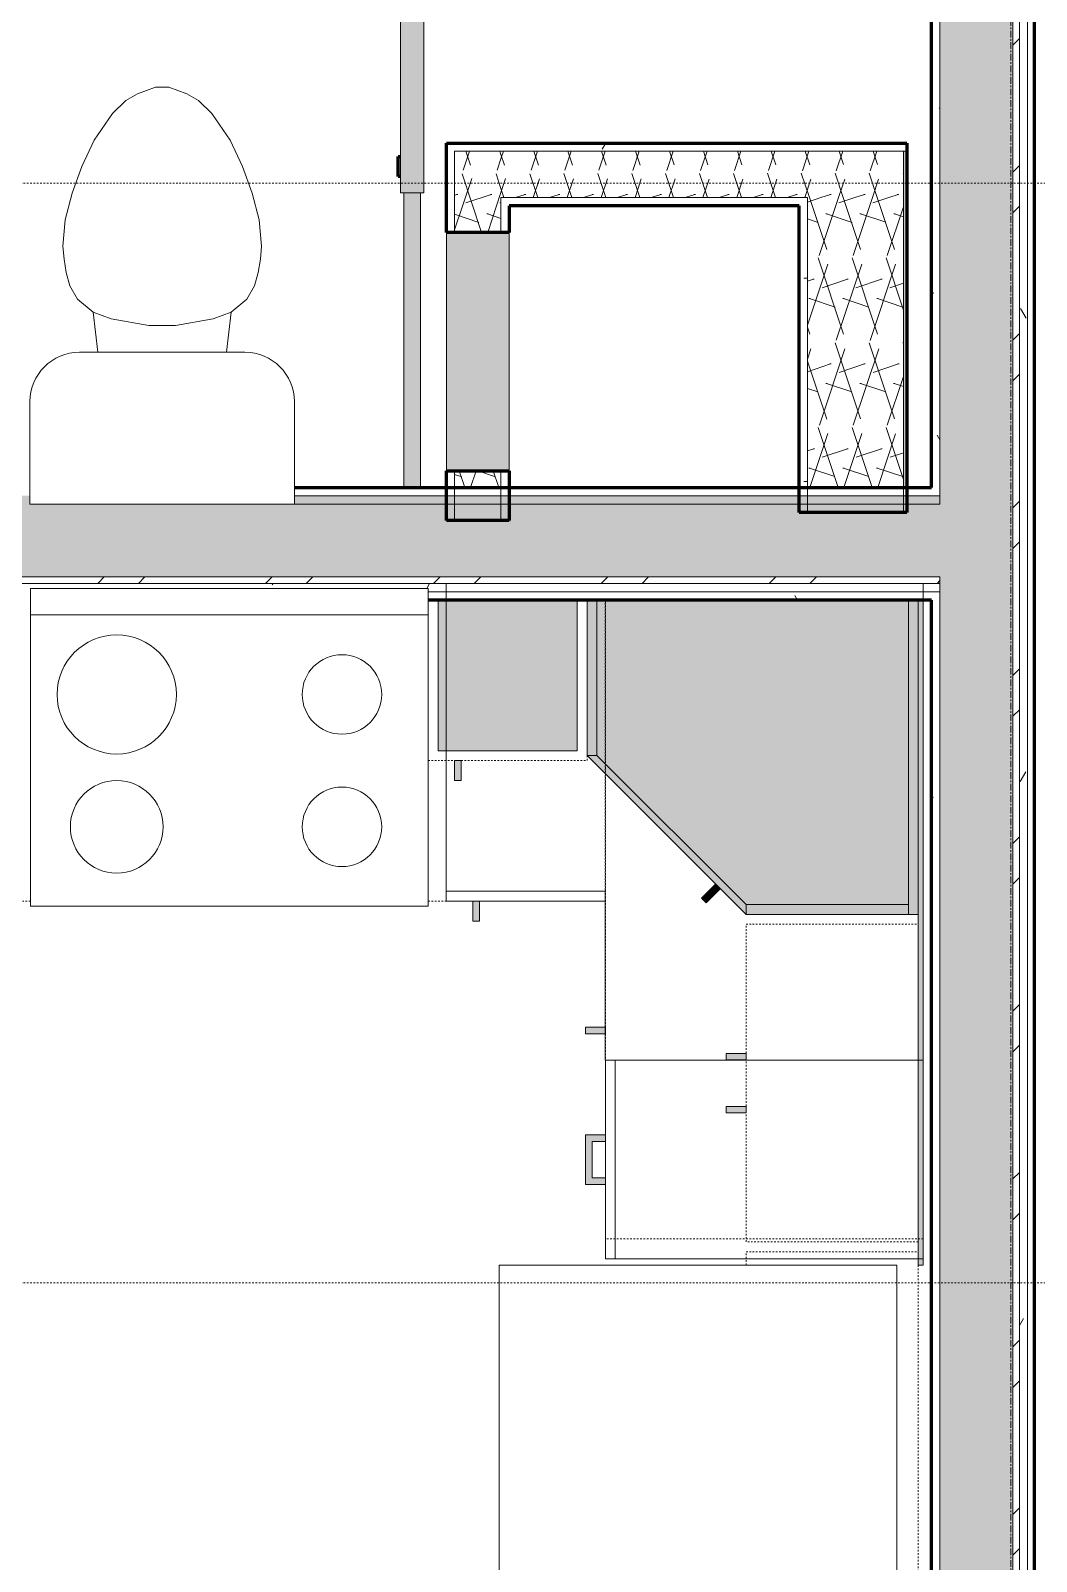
# Model space of a CAD drawing. Header units: inches. Extents: x -4169 to -1846, y 9706 to 12377.
# Drawn here: x -3555.3 to -3479.4, y 11049.3 to 11164.9 of the extents above; entities that cross this region are included whole.
import ezdxf

# ---------------------------------------------------------------- set-up
doc = ezdxf.new("R2010")
doc.units = ezdxf.units.IN
doc.header["$MEASUREMENT"] = 0
for name, pattern in [('Aligning Line 1_8_', [0.25, 0.125, -0.125]), ('Dash', [0.25, 0.125, -0.125]), ('Grid Line 1_2_', [0.875, 0.5, -0.125, 0.125, -0.125])]:
    doc.linetypes.add(name, pattern=pattern)
for name, color, linetype, lineweight in [('0-1', 7, 'Continuous', 5), ('0-2', 50, 'Continuous', 18), ('A-DOOR-3', 135, 'Continuous', 18), ('A-DOOR-4', 50, 'Continuous', 18), ('A-DOOR-5', 10, 'Continuous', 60), ('A-WALL', 113, 'Continuous', 18), ('A-WALL-1', 8, 'Continuous', 5), ('A-WALL-2', 96, 'Continuous', 5), ('A-WALL-4', 10, 'Continuous', 60), ('A-WALL-5', 50, 'Continuous', 18), ('A-WALL-PATT-1', 250, 'Continuous', 9), ('A-WALL-PATT-2', 253, 'Continuous', 9), ('A-WALL-PATT-4', 111, 'Continuous', 9), ('G-ANNO-SYMB', 111, 'Aligning Line 1_8_', 9), ('I-WALL-2', 2, 'Continuous', 5), ('I-WALL-3', 2, 'Continuous', 60), ('P-SANR-FIXT-2', 250, 'Continuous', 9), ('Q-CASE', 31, 'Continuous', 9), ('Q-CASE-1', 9, 'Continuous', 9), ('Q-CASE-3', 250, 'Continuous', 9), ('Q-CASE-4', 250, 'Dash', 9), ('Q-CASE-5', 254, 'Continuous', 9), ('Q-CASE-HDLN-1', 250, 'Dash', 9), ('Q-SPCQ-1', 250, 'Continuous', 9), ('S-GRID-1', 1, 'Grid Line 1_2_', 9)]:
    doc.layers.add(name, color=color, linetype=linetype, lineweight=lineweight)
pattern_1 = [(161.57, (0.32, 0.32), (-2.560496185, -0.000537386), [0, -18.214, 2.022, 0]), (18.43, (-0.32, 0.32), (-2.560496185, 0.000537386), [0, -18.214, 2.022, 0]), (108.43, (0.32, 0.32), (1.27922091, -6.400876726), [6.07, -14.166]), (71.57, (-0.32, 0.32), (1.27922091, 6.400876726), [6.07, -14.166])]
pattern_2 = [(0, (0, 0), (20.48, 5.12), [0.845, -14.515, 0.845, -14.515, -81.92]), (0, (0, 0), (20.48, 5.12), [-30.72, 0.845, -29.875, 0.845, -14.515, -35.84]), (0, (0, 0), (20.48, 5.12), [-76.8, 0.845, -9.395, 0.845, -24.755]), (120, (7.68, 2.56), (-14.67405, 15.1762003), [0.845, -14.515, 0.845, -14.515, -81.92]), (120, (7.68, 2.56), (-14.67405, 15.1762003), [-30.72, 0.845, -29.875, 0.845, -14.515, -35.84]), (120, (7.68, 2.56), (-14.67405, 15.1762003), [-76.8, 0.845, -9.395, 0.845, -24.755]), (240, (10.24, 12.8), (-5.80595, -20.2962003), [0.845, -14.515, 0.845, -14.515, -81.92]), (240, (10.24, 12.8), (-5.80595, -20.2962003), [-30.72, 0.845, -29.875, 0.845, -14.515, -35.84]), (240, (10.24, 12.8), (-5.80595, -20.2962003), [-76.8, 0.845, -9.395, 0.845, -24.755])]
pattern_3 = [(45, (0, 0), (-6.335677, 6.335677), []), (45, (0, 9.6), (-6.335677, 6.335677), [])]

# ---------------------------------------------------------------- blocks, each defined once
blk = doc.blocks.new('Refrigerator_-_Side-by-Side_6047 - 36_ X 30_-345559-ENLARGED RCP - 2ND FLOOR PLAN')
at = {"layer": 'Q-SPCQ-1'}
for p, q in [((17.87, 14.42), (-17.88, 14.42)), ((-17.88, 14.42), (-17.88, -15.58)), ((17.87, -15.58), (17.87, 14.42)), ((-17.88, -15.58), (17.87, -15.58))]:
    blk.add_line(p, q, dxfattribs=at)
blk = doc.blocks.new('Range - 24_ x 30_-2320547-ENLARGED RCP - 2ND FLOOR PLAN')
at = {"layer": 'Q-SPCQ-1'}
for p, q in [((30, 24), (0, 24)), ((0, 24), (0, 0)), ((30, 0), (30, 24)), ((0, 22), (30, 22)), ((0, 0), (30, 0))]:
    blk.add_line(p, q, dxfattribs=at)
for centre, radius, start, end in [((6.5, 16), 4.5, 360, 180), ((23.5, 16), 3, 360, 180), ((6.5, 16), 4.5, 180, 360), ((23.5, 16), 3, 180, 0), ((6.5, 6), 3.5, 360, 180), ((23.5, 6), 3, 360, 180), ((6.5, 6), 3.5, 180, 0), ((23.5, 6), 3, 180, 360)]:
    blk.add_arc(centre, radius, start, end, dxfattribs=at)
blk = doc.blocks.new('OD_CW_Countertop - OD_CW_Countertop-2386725-ENLARGED RCP - 2ND FLOOR PLAN')
at = {"layer": 'Q-CASE-HDLN-1'}
for p, q in [((0.74, -22.75), (0.74, 0)), ((0.74, 0), (10.24, 0)), ((10.73, 0), (14.11, 0)), ((44.11, 0), (49.24, 0)), ((49.74, 0), (52.49, 0)), ((52.99, 0), (59.74, 0)), ((60.23, 0), (70.36, 0)), ((70.36, 0), (70.36, -22.75))]:
    blk.add_line(p, q, dxfattribs=at)
blk = doc.blocks.new('OD_CW_Countertop - OD_CW_Countertop-2483757-ENLARGED RCP - 2ND FLOOR PLAN')
at = {"layer": 'Q-CASE-HDLN-1'}
for p, q in [((0.74, -24), (0.74, 0)), ((0.74, 0), (4.86, 0)), ((5.36, 0), (8.11, 0)), ((8.61, 0), (16.24, 0)), ((16.73, 0), (48.99, 0)), ((48.99, -24), (0.74, -24))]:
    blk.add_line(p, q, dxfattribs=at)
blk = doc.blocks.new('300 Series Wall Hung Cabinet_302 - 24_ X 36_-2573645-ENLARGED RCP - 2ND FLOOR PLAN')
at = {"layer": 'Q-CASE-1'}
for points in [[(-2.25, 13.19), (-1.76, 13.19), (-1.76, 14.69), (-2.25, 14.69)], [(1.75, 13.19), (2.24, 13.19), (2.24, 14.69), (1.75, 14.69)]]:
    blk.add_hatch(color=256, dxfattribs=at).paths.add_polyline_path(points, flags=0)
at = {"layer": 'Q-CASE-3'}
for p, q in [((-1.76, 14.69), (-2.25, 14.69)), ((-2.25, 14.69), (-2.25, 13.19)), ((-1.76, 13.19), (-1.76, 14.69)), ((2.24, 14.69), (1.75, 14.69)), ((1.75, 14.69), (1.75, 13.19)), ((2.24, 13.19), (2.24, 14.69)), ((-2.25, 13.19), (-1.76, 13.19)), ((1.75, 13.19), (2.24, 13.19))]:
    blk.add_line(p, q, dxfattribs=at)
at = {"layer": 'Q-CASE-4'}
for p, q in [((-12, 0.19), (-12, 13.19)), ((-12, 13.19), (12, 13.19)), ((12, 13.19), (12, 0.19))]:
    blk.add_line(p, q, dxfattribs=at)
blk = doc.blocks.new('300 Series Wall Hung Cabinet_302 - 18_ x 36_-2359323-ENLARGED RCP - 2ND FLOOR PLAN')
at = {"layer": 'Q-CASE-4'}
for p, q in [((17, 13.19), (18, 13.19)), ((18, 13.19), (18, 0.19)), ((-18, 0.19), (-18, 1.81)), ((17, 0.19), (-18, 0.19))]:
    blk.add_line(p, q, dxfattribs=at)
blk = doc.blocks.new('Base Cabinet 3 Drawer 230 - Base Cabinet 3 Drawer 230 15_-2603807-ENLARGED RCP - 2ND FLOOR PLAN')
at = {"layer": 'Q-CASE-5'}
blk.add_hatch(color=256, dxfattribs=at).paths.add_polyline_path([(-1.14, 25.5), (-1.14, 24), (-0.64, 24), (-0.64, 25), (2.11, 25), (2.11, 24), (2.61, 24), (2.61, 25.5)], flags=0)
at = {"layer": 'Q-CASE-3'}
for p, q in [((-1.14, 24), (-1.14, 25.5)), ((-1.14, 25.5), (2.61, 25.5)), ((2.61, 25.5), (2.61, 24)), ((2.11, 25), (-0.64, 25)), ((-0.64, 24), (-0.64, 25)), ((2.11, 24), (2.11, 25)), ((-6.76, 24), (8.24, 24)), ((-6.76, 23.25), (-6.76, 24)), ((8.24, 23.25), (-6.76, 23.25)), ((-6.76, 23.25), (-6.76, 0)), ((-1.14, 24), (-0.64, 24)), ((2.61, 24), (2.11, 24)), ((8.24, 24), (8.24, 23.25)), ((8.24, 0), (8.24, 23.25)), ((-6.76, 0), (8.24, 0))]:
    blk.add_line(p, q, dxfattribs=at)
blk = doc.blocks.new('Base Cabinet Corner 197 - Base Cabinet Corner 197-2569781-ENLARGED RCP - 2ND FLOOR PLAN')
at = {"layer": 'Q-CASE-5'}
for points in [[(0.73, 33.51), (2.23, 33.51), (2.23, 34), (0.73, 34)], [(10.24, 25), (10.24, 24), (10.73, 24), (10.73, 25.5), (10.24, 25.5), (10.24, 25.38)]]:
    blk.add_hatch(color=256, dxfattribs=at).paths.add_polyline_path(points, flags=0)
at = {"layer": 'Q-CASE-3'}
for p, q in [((0.74, 36), (-23.26, 36)), ((-23.26, 36), (-23.26, 0)), ((0.74, 23.25), (0.74, 36)), ((0.74, 24), (0.74, 36)), ((0.73, 34), (0.73, 33.51)), ((2.23, 34), (0.73, 34)), ((2.23, 33.51), (2.23, 34)), ((0.73, 33.51), (2.23, 33.51)), ((10.73, 25.5), (10.24, 25.5)), ((10.24, 25.5), (10.24, 24)), ((10.73, 24), (10.73, 25.5)), ((12.74, 24), (0.74, 24)), ((0.74, 23.25), (0.74, 24)), ((12.74, 23.25), (0.74, 23.25)), ((10.24, 24), (10.73, 24)), ((12.74, 0), (12.74, 24)), ((-23.26, 0), (12.74, 0))]:
    blk.add_line(p, q, dxfattribs=at)
blk = doc.blocks.new('308 - 308-V81-ENLARGED RCP - 2ND FLOOR PLAN')
at = {"layer": 'Q-CASE'}
blk.add_hatch(color=256, dxfattribs=at).paths.add_polyline_path([(-12, 13.19), (-11.25, 13.19), (0, 24.44), (0, 25.19), (-11.74, 13.44)], flags=0)
at = {"layer": 'Q-CASE-1'}
for points in [[(-11.25, 13.19), (-11.25, 0.94), (11.75, 0.94), (11.75, 24.44), (0, 24.44)], [(0, 24.44), (11.75, 24.44), (11.75, 25.19), (0, 25.19)], [(-12, 7.94), (-12, 0.94), (-11.25, 0.94), (-11.25, 13.19), (-12, 13.19), (-12, 9.84)], [(-12, 0.19), (11.75, 0.19), (11.75, 0.94), (-12, 0.94)]]:
    blk.add_hatch(color=256, dxfattribs=at).paths.add_polyline_path(points, flags=0)
at = {"layer": 'Q-CASE-5'}
blk.add_hatch(color=256, dxfattribs=at).paths.add_polyline_path([(-11.11, 16.2), (-10.05, 15.14), (-9.7, 15.49), (-10.76, 16.55)], flags=0)
at = {"layer": 'Q-CASE'}
for p, q in [((-12, 13.19), (0, 25.19)), ((0, 24.44), (-11.25, 13.19)), ((0, 25.19), (0, 24.44)), ((-11.25, 13.19), (-12, 13.19))]:
    blk.add_line(p, q, dxfattribs=at)
at = {"layer": 'Q-CASE-3'}
for p, q in [((-11.25, 13.19), (0, 24.44)), ((0, 25.19), (11.75, 25.19)), ((0, 24.44), (0, 25.19)), ((0, 24.44), (11.75, 24.44)), ((11.75, 24.44), (0, 24.44)), ((-10.76, 16.55), (-11.11, 16.2)), ((-11.11, 16.2), (-10.05, 15.14)), ((-9.7, 15.49), (-10.76, 16.55)), ((-12, 13.19), (-11.25, 13.19)), ((-12, 0.94), (-12, 13.19)), ((-11.25, 0.94), (-11.25, 13.19)), ((-11.25, 13.19), (-11.25, 0.94)), ((-11.25, 0.94), (-12, 0.94)), ((-12, 0.19), (-12, 0.94)), ((-12, 0.94), (11.75, 0.94)), ((11.75, 0.94), (-11.25, 0.94))]:
    blk.add_line(p, q, dxfattribs=at)
blk = doc.blocks.new('300 Series Wall Hung Cabinet_301 - 12_-V83-ENLARGED RCP - 2ND FLOOR PLAN')
at = {"layer": 'Q-CASE-1'}
for points in [[(3.61, -12.44), (5.25, -12.44), (5.25, -1.06), (-5.25, -1.06), (-5.25, -12.44)], [(-3.51, -14.69), (-3.51, -13.19), (-4, -13.19), (-4, -14.69)]]:
    blk.add_hatch(color=256, dxfattribs=at).paths.add_polyline_path(points, flags=0)
at = {"layer": 'Q-CASE-3'}
for p, q in [((-5.25, -12.44), (-5.25, -1.06)), ((5.25, -1.06), (5.25, -12.44)), ((5.25, -12.44), (-5.25, -12.44)), ((-3.51, -13.19), (-4, -13.19)), ((-4, -13.19), (-4, -14.69)), ((-3.51, -14.69), (-3.51, -13.19)), ((-4, -14.69), (-3.51, -14.69))]:
    blk.add_line(p, q, dxfattribs=at)
at = {"layer": 'Q-CASE-4'}
for p, q in [((6, -13.19), (6, -1.06)), ((-6, -13.19), (6, -13.19))]:
    blk.add_line(p, q, dxfattribs=at)
blk = doc.blocks.new('Toilet-Domestic-3D - Toilet-Domestic-3D-1372870-ENLARGED RCP - 2ND FLOOR PLAN')
at = {"layer": 'P-SANR-FIXT-2'}
for p, q in [((-1.87, 11.5), (-0.5, 12)), ((-0.5, 12), (0.5, 12)), ((0.5, 12), (1.87, 11.5)), ((-3.74, 10), (-2.74, 11)), ((-2.74, 11), (-1.87, 11.5)), ((1.87, 11.5), (2.74, 11)), ((2.74, 11), (3.74, 10)), ((-5.13, 8), (-3.74, 10)), ((3.74, 10), (5.13, 8)), ((-6.06, 6), (-5.13, 8)), ((5.13, 8), (6.06, 6)), ((-6.79, 4), (-6.06, 6)), ((6.06, 6), (6.79, 4)), ((-7.33, 1.99), (-6.79, 4)), ((6.79, 4), (7.33, 1.99)), ((-7.5, 0), (-7.33, 1.99)), ((7.33, 1.99), (7.5, 0)), ((-7.41, -1), (-7.5, 0)), ((-7.24, -2), (-7.41, -1)), ((7.41, -1), (7.24, -2)), ((7.5, 0), (7.41, -1)), ((-6.97, -3), (-7.24, -2)), ((7.24, -2), (6.97, -3)), ((-6.4, -4), (-6.97, -3)), ((6.97, -3), (6.4, -4)), ((-5.21, -5), (-6.4, -4)), ((6.4, -4), (5.21, -5)), ((-3.84, -5.5), (-5.21, -5)), ((-4.86, -8.02), (-5.21, -5)), ((-1, -6), (-3.84, -5.5)), ((3.84, -5.5), (1, -6)), ((5.21, -5), (3.84, -5.5)), ((4.86, -8.02), (5.21, -5)), ((1, -6), (-1, -6)), ((6.25, -8.02), (-6.25, -8.02)), ((-9.98, -11.75), (-9.98, -19.48)), ((9.98, -19.48), (9.98, -11.75)), ((-9.98, -19.48), (9.98, -19.48))]:
    blk.add_line(p, q, dxfattribs=at)
for centre, start, end in [((-6.25, -11.75), 90, 180), ((6.25, -11.75), 0, 90)]:
    blk.add_arc(centre, 3.73, start, end, dxfattribs=at)
blk = doc.blocks.new('BARN - FLUSH - WIDTH 2-2638556-ENLARGED RCP - 2ND FLOOR PLAN')
at = {"layer": 'A-DOOR-3'}
h = blk.add_hatch(color=256, dxfattribs=at)
h.paths.add_polyline_path([(10.26, -4.94), (10.26, -4.32), (-12, -4.34), (-12, -4.95), (10.26, -4.95)], flags=0)
h.paths.add_polyline_path([(-30, -4.32), (-33, -4.34), (-33, -4.95), (-30, -4.95), (-30, -4.34)], flags=0)
for points in [[(-12, -4.07), (-30, -4.07), (-30, -5.82), (-12, -5.82)], [(-31.5, -6), (-31.5, -5.67), (-33, -5.67), (-33, -6)], [(-13.23, -5.82), (-14.73, -5.82), (-14.73, -6), (-13.23, -6)]]:
    blk.add_hatch(color=256, dxfattribs=at).paths.add_polyline_path(points, flags=0)
h = blk.add_hatch(color=256, dxfattribs=at)
h.paths.add_polyline_path([(10.26, -5.57), (10.26, -4.95), (-12, -4.95), (-12, -5.57), (0.32, -5.57)], flags=0)
h.paths.add_polyline_path([(-30, -5.39), (-30, -4.95), (-33, -4.95), (-33, -5.57), (-30, -5.55), (-30, -5.48)], flags=0)
at = {"layer": 'A-DOOR-4'}
for p, q in [((-30, -4.32), (-33, -4.32)), ((-33, -4.32), (-33, -4.95)), ((-30, -5.82), (-30, -4.07)), ((-30, -4.07), (-12, -4.07)), ((-12, -4.07), (-12, -5.82)), ((10.26, -4.32), (-12, -4.32)), ((-33, -4.95), (-33, -5.57)), ((-33, -5.57), (-30, -5.57)), ((-12, -5.57), (10.26, -5.57)), ((-12, -5.82), (-30, -5.82))]:
    blk.add_line(p, q, dxfattribs=at)
at = {"layer": 'A-DOOR-5'}
for p, q in [((-33, -6), (-33, -5.67)), ((-33, -5.67), (-31.5, -5.67)), ((-31.5, -5.67), (-31.5, -6)), ((-31.5, -6), (-33, -6)), ((-14.73, -6), (-14.73, -5.82)), ((-13.23, -6), (-14.73, -6)), ((-13.23, -5.82), (-13.23, -6))]:
    blk.add_line(p, q, dxfattribs=at)
blk = doc.blocks.new('CTR - 1st Phase - Unit Layouts_rvt-1-ENLARGED RCP - 2ND FLOOR PLAN')
at = {"layer": 'A-WALL-1'}
for points in [[(-3489.42, 11130.44), (-3489.17, 11130.44), (-3489.17, 11155.83), (-3489.42, 11155.83), (-3489.42, 11133.9)], [(-3519.8, 11131.7), (-3519.17, 11131.7), (-3519.17, 11149.7), (-3523.92, 11149.7), (-3523.92, 11131.7), (-3519.89, 11131.7)]]:
    blk.add_hatch(color=256, dxfattribs=at).paths.add_polyline_path(points, flags=0)
at = {"layer": 'A-WALL-2'}
blk.add_hatch(color=256, dxfattribs=at).paths.add_polyline_path([(-3487.92, 11071.71), (-3487.92, 11121.94), (-3488.3, 11121.94), (-3488.3, 11071.71)], flags=0)
at = {"layer": 'A-WALL-PATT-1'}
h = blk.add_hatch(dxfattribs=at)
h.set_pattern_fill('FP_1', color=256, style=0, pattern_type=2)
h.set_pattern_definition(pattern_2)
h.paths.add_polyline_path([(-3489.17, 11155.83), (-3489.17, 11156.45), (-3523.3, 11156.45), (-3523.3, 11155.83), (-3489.42, 11155.83)], flags=0)
h = blk.add_hatch(dxfattribs=at)
h.set_pattern_fill('FP_1', color=256, style=0, pattern_type=2)
h.set_pattern_definition(pattern_2)
h.paths.add_polyline_path([(-3496.67, 11130.44), (-3496.67, 11151.7), (-3497.3, 11151.7), (-3497.3, 11130.44)], flags=0)
at = {"layer": 'A-WALL-PATT-2'}
h = blk.add_hatch(dxfattribs=at)
h.set_pattern_fill('FP_2', color=256, style=0, pattern_type=2)
h.set_pattern_definition(pattern_1)
h.paths.add_polyline_path([(-3523.3, 11130.44), (-3519.8, 11130.44), (-3519.8, 11131.7), (-3523.3, 11131.7)], flags=0)
h.paths.add_polyline_path([(-3519.8, 11149.7), (-3519.8, 11155.83), (-3523.3, 11155.83), (-3523.3, 11149.7)], flags=0)
h = blk.add_hatch(dxfattribs=at)
h.set_pattern_fill('FP_2', color=256, style=0, pattern_type=2)
h.set_pattern_definition(pattern_1)
h.paths.add_polyline_path([(-3496.67, 11152.33), (-3489.42, 11152.33), (-3489.42, 11155.83), (-3519.8, 11155.83), (-3519.8, 11152.33), (-3497.95, 11152.33)], flags=0)
h = blk.add_hatch(dxfattribs=at)
h.set_pattern_fill('FP_2', color=256, style=0, pattern_type=2)
h.set_pattern_definition(pattern_1)
h.paths.add_polyline_path([(-3494.62, 11130.44), (-3489.42, 11130.44), (-3489.42, 11152.33), (-3496.67, 11152.33), (-3496.67, 11130.44), (-3496.09, 11130.44)], flags=0)
at = {"layer": 'A-WALL-4'}
for p, q in [((-3523.92, 11149.7), (-3523.92, 11156.45)), ((-3523.92, 11156.45), (-3523.3, 11156.45)), ((-3523.3, 11156.45), (-3519.17, 11156.45)), ((-3519.17, 11156.45), (-3489.17, 11156.45)), ((-3489.17, 11156.45), (-3489.17, 11155.83)), ((-3489.17, 11155.83), (-3489.17, 11151.7)), ((-3519.17, 11151.7), (-3519.17, 11149.7)), ((-3497.3, 11151.7), (-3519.17, 11151.7)), ((-3497.3, 11128.56), (-3497.3, 11151.7)), ((-3489.17, 11151.7), (-3489.17, 11128.56)), ((-3519.17, 11149.7), (-3523.92, 11149.7)), ((-3523.92, 11127.94), (-3523.92, 11131.7)), ((-3523.92, 11131.7), (-3519.17, 11131.7)), ((-3519.17, 11131.7), (-3519.17, 11127.94)), ((-3519.17, 11127.94), (-3523.92, 11127.94)), ((-3489.17, 11128.56), (-3497.3, 11128.56))]:
    blk.add_line(p, q, dxfattribs=at)
at = {"layer": 'A-WALL-5'}
for p, q in [((-3523.3, 11149.7), (-3523.3, 11155.83)), ((-3519.8, 11155.83), (-3523.3, 11155.83)), ((-3519.17, 11155.83), (-3519.8, 11155.83)), ((-3489.42, 11155.83), (-3519.17, 11155.83)), ((-3489.17, 11155.83), (-3489.42, 11155.83)), ((-3489.42, 11152.33), (-3489.42, 11155.83)), ((-3489.17, 11155.83), (-3489.42, 11155.83)), ((-3519.8, 11149.7), (-3519.8, 11152.33)), ((-3519.17, 11152.33), (-3519.8, 11152.33)), ((-3496.67, 11152.33), (-3519.17, 11152.33)), ((-3496.67, 11151.7), (-3496.67, 11152.33)), ((-3489.42, 11151.7), (-3489.42, 11152.33)), ((-3496.67, 11151.7), (-3496.67, 11128.56)), ((-3489.42, 11151.7), (-3489.42, 11128.56)), ((-3523.92, 11149.7), (-3523.92, 11131.7)), ((-3519.17, 11131.7), (-3519.17, 11149.7)), ((-3523.3, 11127.94), (-3523.3, 11131.7)), ((-3519.8, 11127.94), (-3519.8, 11131.7)), ((-3488.3, 11121.94), (-3488.3, 11071.71)), ((-3487.92, 11071.71), (-3487.92, 11121.94)), ((-3487.92, 11071.71), (-3488.3, 11071.71))]:
    blk.add_line(p, q, dxfattribs=at)
at = {"layer": '0-2'}
for name, p, rotation in [('BARN - FLUSH - WIDTH 2-2638556-ENLARGED RCP - 2ND FLOOR PLAN', (-3521.55, 11140.7), 270.0000000000024), ('Base Cabinet Corner 197 - Base Cabinet Corner 197-2569781-ENLARGED RCP - 2ND FLOOR PLAN', (-3511.19, 11123.19), 180), ('OD_CW_Countertop - OD_CW_Countertop-2386725-ENLARGED RCP - 2ND FLOOR PLAN', (-3511.19, 11099.19), 180), ('308 - 308-V81-ENLARGED RCP - 2ND FLOOR PLAN', (-3488.11, 11110.19), 90.00000000003033), ('OD_CW_Countertop - OD_CW_Countertop-2483757-ENLARGED RCP - 2ND FLOOR PLAN', (-3511.92, 11072.95), 90.00000000002113), ('300 Series Wall Hung Cabinet_302 - 24_ X 36_-2573645-ENLARGED RCP - 2ND FLOOR PLAN', (-3488.11, 11085.46), 90.00000000003033), ('Base Cabinet 3 Drawer 230 - Base Cabinet 3 Drawer 230 15_-2603807-ENLARGED RCP - 2ND FLOOR PLAN', (-3487.92, 11078.95), 90.0000000000538), ('300 Series Wall Hung Cabinet_302 - 18_ x 36_-2359323-ENLARGED RCP - 2ND FLOOR PLAN', (-3488.11, 11054.71), 90.00000000003033), ('Refrigerator_-_Side-by-Side_6047 - 36_ X 30_-345559-ENLARGED RCP - 2ND FLOOR PLAN', (-3504.35, 11053.84), 270.0000000000674)]:
    blk.add_blockref(name, p, dxfattribs=dict(at, rotation=rotation))
for name, p in [('Toilet-Domestic-3D - Toilet-Domestic-3D-1372870-ENLARGED RCP - 2ND FLOOR PLAN', (-3545.37, 11148.67)), ('Range - 24_ x 30_-2320547-ENLARGED RCP - 2ND FLOOR PLAN', (-3555.3, 11098.81)), ('300 Series Wall Hung Cabinet_301 - 12_-V83-ENLARGED RCP - 2ND FLOOR PLAN', (-3519.3, 11123))]:
    blk.add_blockref(name, p, dxfattribs=at)
blk = doc.blocks.new('CTR - 1st Phase - Shell_rvt-1-ENLARGED RCP - 2ND FLOOR PLAN')
at = {"layer": 'S-GRID-1'}
blk.add_line((-3481.32, 9836.18), (-3481.32, 12344.54), dxfattribs=at)

msp = doc.modelspace()

# ---------------------------------------------------------------- hatches: boundary and pattern name
at = {"layer": 'A-WALL-PATT-4'}
h = msp.add_hatch(dxfattribs=at)
h.set_pattern_fill('FP_1', color=256, style=0, pattern_type=2)
h.set_pattern_definition(pattern_2)
h.paths.add_polyline_path([(-3479.88, 11026.31), (-3479.55, 11026.31), (-3479.55, 11369.86), (-3480.05, 11369.86), (-3480.05, 11026.31), (-3479.89, 11026.31)], flags=0)
h = msp.add_hatch(dxfattribs=at)
h.set_pattern_fill('FP_38', color=256, style=0, pattern_type=2)
h.set_pattern_definition(pattern_3)
h.paths.add_polyline_path([(-3481.17, 11027.44), (-3480.67, 11027.44), (-3480.67, 11368.74), (-3481.17, 11368.74), (-3481.17, 11032.94)], flags=0)
h = msp.add_hatch(dxfattribs=at)
h.set_pattern_fill('FP_1', color=256, style=0, pattern_type=2)
h.set_pattern_definition(pattern_2)
h.paths.add_polyline_path([(-3480.63, 11026.94), (-3480.05, 11026.94), (-3480.06, 11369.24), (-3480.67, 11369.24), (-3480.67, 11026.94)], flags=0)
h = msp.add_hatch(dxfattribs=at)
h.set_pattern_fill('FP_1', color=256, style=0, pattern_type=2)
h.set_pattern_definition(pattern_2)
h.paths.add_polyline_path([(-3486.67, 11033.56), (-3486.67, 11122.56), (-3487.3, 11122.56), (-3487.3, 11033.56)], flags=0)
h.paths.add_polyline_path([(-3486.67, 11193.08), (-3486.67, 11362.61), (-3487.3, 11362.61), (-3487.3, 11193.14), (-3487.13, 11193.12)], flags=0)
h.paths.add_polyline_path([(-3486.67, 11129.81), (-3486.67, 11193.08), (-3487.3, 11193.08), (-3487.3, 11129.81)], flags=0)
h = msp.add_hatch(dxfattribs=at)
h.set_pattern_fill('FP_2', color=256, style=0, pattern_type=2)
h.set_pattern_definition(pattern_1)
h.paths.add_polyline_path([(-3481.17, 11032.94), (-3481.17, 11363.24), (-3486.67, 11363.24), (-3486.67, 11032.94)], flags=0)
h = msp.add_hatch(dxfattribs=at)
h.set_pattern_fill('FP_1', color=256, style=0, pattern_type=2)
h.set_pattern_definition(pattern_2)
h.paths.add_polyline_path([(-3852.47, 11129.81), (-3817.96, 11129.81), (-3817.96, 11130.44), (-3852.47, 11130.44)], flags=0)
h.paths.add_polyline_path([(-3799.96, 11129.81), (-3795.96, 11129.81), (-3795.96, 11130.44), (-3799.96, 11130.44)], flags=0)
h.paths.add_polyline_path([(-3494.65, 11129.81), (-3487.3, 11129.81), (-3487.3, 11130.44), (-3535.4, 11130.44), (-3535.4, 11129.81), (-3497.95, 11129.81)], flags=0)
h.paths.add_polyline_path([(-3698.03, 11129.81), (-3555.35, 11129.81), (-3555.35, 11130.44), (-3571.55, 11130.44), (-3571.55, 11130.19), (-3611.55, 11130.19), (-3611.55, 11130.44), (-3698.03, 11130.44)], flags=0)
h.paths.add_polyline_path([(-3717.96, 11129.81), (-3716.03, 11129.81), (-3716.03, 11130.44), (-3717.96, 11130.44)], flags=0)
h = msp.add_hatch(dxfattribs=at)
h.set_pattern_fill('FP_2', color=256, style=0, pattern_type=2)
h.set_pattern_definition(pattern_1)
h.paths.add_polyline_path([(-3784.96, 11123.69), (-3486.67, 11123.69), (-3486.67, 11129.19), (-3852.47, 11129.19), (-3852.47, 11123.69), (-3795.96, 11123.69)], flags=0)
h = msp.add_hatch(dxfattribs=at)
h.set_pattern_fill('FP_38', color=256, style=0, pattern_type=2)
h.set_pattern_definition(pattern_3)
h.paths.add_polyline_path([(-3486.67, 11123.19), (-3486.67, 11123.69), (-3604.92, 11123.69), (-3604.92, 11123.19), (-3487.3, 11123.19)], flags=0)
h.paths.add_polyline_path([(-3751.19, 11123.19), (-3609.67, 11123.19), (-3609.67, 11123.69), (-3852.47, 11123.69), (-3852.47, 11123.19), (-3768.08, 11123.19)], flags=0)
h = msp.add_hatch(dxfattribs=at)
h.set_pattern_fill('FP_1', color=256, style=0, pattern_type=2)
h.set_pattern_definition(pattern_2)
h.paths.add_polyline_path([(-3486.67, 11122.56), (-3486.67, 11123.19), (-3604.92, 11123.19), (-3604.92, 11122.56), (-3555.3, 11122.56), (-3555.3, 11122.81), (-3525.3, 11122.81), (-3525.3, 11122.56), (-3487.3, 11122.56)], flags=0)
h.paths.add_polyline_path([(-3800.41, 11122.56), (-3800.41, 11123.19), (-3852.47, 11123.19), (-3852.47, 11122.56), (-3801.84, 11122.56)], flags=0)
h.paths.add_polyline_path([(-3673.9, 11122.56), (-3609.67, 11122.56), (-3609.67, 11123.19), (-3728.41, 11123.19), (-3728.41, 11122.56), (-3704.64, 11122.56)], flags=0)
h = msp.add_hatch(dxfattribs=at)
h.set_pattern_fill('FP_1', color=256, style=0, pattern_type=2)
h.set_pattern_definition(pattern_2)
h.paths.add_polyline_path([(-3495, 11121.94), (-3487.3, 11121.94), (-3487.3, 11122.56), (-3525.3, 11122.56), (-3525.3, 11121.94), (-3497.95, 11121.94)], flags=0)
h.paths.add_polyline_path([(-3852.47, 11121.94), (-3800.41, 11121.94), (-3800.41, 11122.56), (-3852.47, 11122.56)], flags=0)
h.paths.add_polyline_path([(-3673.9, 11121.94), (-3609.67, 11121.94), (-3609.67, 11122.56), (-3728.41, 11122.56), (-3728.41, 11121.94), (-3704.33, 11121.94)], flags=0)
h.paths.add_polyline_path([(-3604.92, 11121.94), (-3555.3, 11121.94), (-3555.3, 11122.56), (-3604.92, 11122.56)], flags=0)
at = {"layer": 'I-WALL-2'}
h = msp.add_hatch(color=256, dxfattribs=at)
h.paths.add_polyline_path([(-3852.47, 11129.19), (-3795.96, 11129.19), (-3795.96, 11129.81), (-3799.96, 11129.81), (-3799.96, 11129.69), (-3817.96, 11129.69), (-3817.96, 11129.81), (-3852.47, 11129.81)], flags=0)
h.paths.add_polyline_path([(-3497.95, 11129.19), (-3486.67, 11129.19), (-3486.67, 11129.81), (-3535.4, 11129.81), (-3535.4, 11129.19), (-3514.83, 11129.19)], flags=0)
h.paths.add_polyline_path([(-3666.78, 11129.19), (-3555.35, 11129.19), (-3555.35, 11129.81), (-3698.03, 11129.81), (-3698.03, 11129.69), (-3716.03, 11129.69), (-3716.03, 11129.81), (-3717.96, 11129.81), (-3717.96, 11129.19), (-3698.03, 11129.19)], flags=0)

# ---------------------------------------------------------------- linework, layer by layer
at = {"layer": 'A-WALL'}
for p, q in [((-3480.05, 11369.86), (-3480.05, 11026.31)), ((-3481.17, 11368.74), (-3481.17, 11027.44)), ((-3480.67, 11369.24), (-3480.67, 11026.94)), ((-3486.67, 11363.24), (-3486.67, 11129.19)), ((-3535.4, 11129.81), (-3486.67, 11129.81)), ((-3535.4, 11129.19), (-3486.67, 11129.19)), ((-3852.47, 11123.69), (-3486.67, 11123.69)), ((-3728.41, 11123.19), (-3486.67, 11123.19)), ((-3486.67, 11123.69), (-3486.67, 11032.94)), ((-3525.3, 11122.56), (-3486.67, 11122.56))]:
    msp.add_line(p, q, dxfattribs=at)
at = {"layer": 'G-ANNO-SYMB'}
for p, q in [((-1910.95, 11153.43), (-4027.08, 11153.43)), ((-1910.95, 11070.38), (-4027.08, 11070.38))]:
    msp.add_line(p, q, dxfattribs=at)
at = {"layer": 'I-WALL-3'}
for p, q in [((-3479.55, 11370.36), (-3479.55, 11025.81)), ((-3487.3, 11130.44), (-3487.3, 11362.61)), ((-3535.4, 11130.44), (-3487.3, 11130.44)), ((-3487.3, 11121.94), (-3525.3, 11121.94)), ((-3487.3, 11033.56), (-3487.3, 11121.94))]:
    msp.add_line(p, q, dxfattribs=at)

# ---------------------------------------------------------------- block references
at = {"layer": '0-1'}
for name in ['CTR - 1st Phase - Shell_rvt-1-ENLARGED RCP - 2ND FLOOR PLAN', 'CTR - 1st Phase - Unit Layouts_rvt-1-ENLARGED RCP - 2ND FLOOR PLAN']:
    msp.add_blockref(name, (0, 0), dxfattribs=at)

doc.saveas('drawing.dxf')
